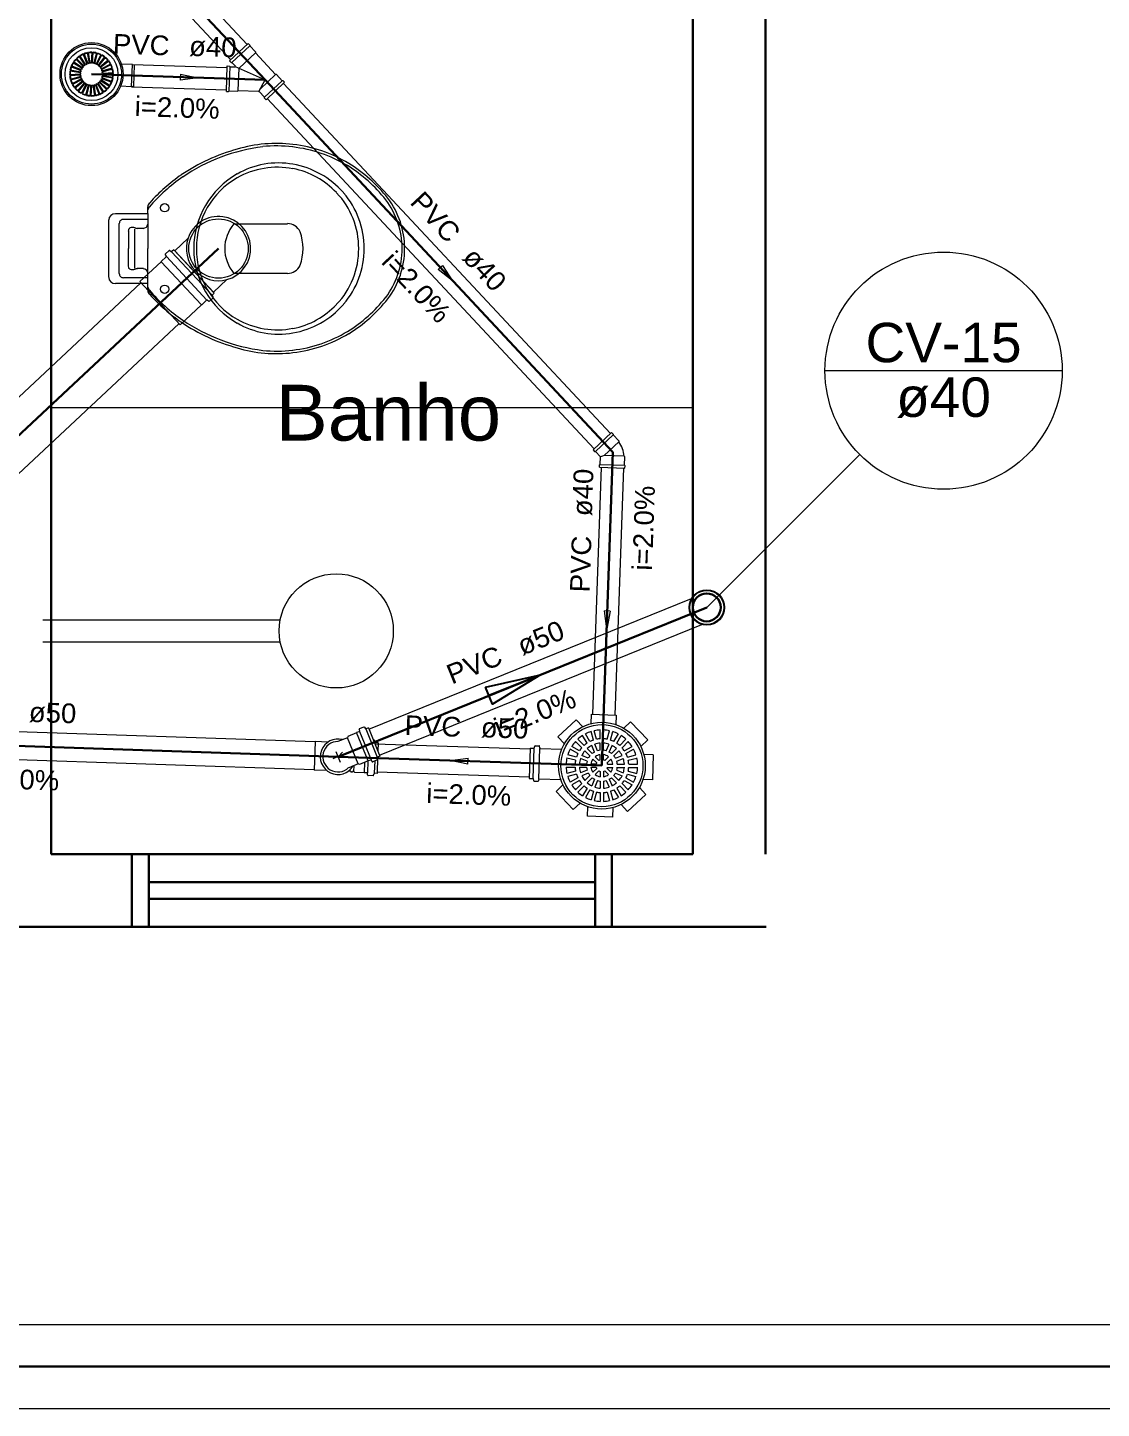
# Model space of a CAD drawing. Header units: inches. Extents: x -27 to 114, y -35 to 60.
# Drawn here: x 81.08 to 83.004, y -31.824 to -29.35 of the extents above; entities that cross this region are included whole.
import ezdxf

# ---------------------------------------------------------------- set-up
doc = ezdxf.new("R2010")
doc.units = ezdxf.units.IN
doc.header["$LTSCALE"] = 10
doc.header["$MEASUREMENT"] = 0
for name, color, linetype, lineweight in [('CV-Colunas', 6, 'Continuous', 30), ('CV-Indicação coluna', 5, 'Continuous', 20), ('CV-Sentido tubo', 8, 'Continuous', 20), ('CV-Seção tubo', 160, 'Continuous', 20), ('CV-Textos coluna', 7, 'Continuous', 20), ('CV-Textos tubo', 7, 'Continuous', 20), ('CV-Tubos detalhe', 6, 'Continuous', 30), ('Simbolos', 160, 'Continuous', 20), ('Simbolos_int', 5, 'Continuous', 5), ('TQ-Sentido tubo', 8, 'Continuous', 20), ('TQ-Seção tubo', 160, 'Continuous', 20), ('TQ-Textos tubo', 7, 'Continuous', 20), ('TQ-Tubos', 6, 'Continuous', 30), ('TQ-Tubos detalhe', 6, 'Continuous', 30), ('xeixo', 3, 'Continuous', 20), ('xjanela-porta', 253, 'Continuous', 30), ('xmoveis', 253, 'Continuous', 20), ('xparede', 7, 'Continuous', 30), ('xtexto', 7, 'Continuous', 20)]:
    doc.layers.add(name, color=color, linetype=linetype, lineweight=lineweight)
doc.styles.add('Arial', font='arial.ttf')
doc.dimstyles.get("Standard").update_dxf_attribs({"dimtxt": 0.18, "dimasz": 0.18, "dimexe": 0.18, "dimexo": 0.0625, "dimgap": 0.09, "dimtad": 0, "dimtih": 1, "dimtoh": 1, "dimdec": 4, "dimzin": 0, "dimdsep": 46, "dimtxsty": 'Standard', "dimcen": 0.09, "dimadec": 0, "dimazin": 0, "dimtfac": 1, "dimtdec": 4, "dimtofl": 0, "dimtmove": 0, "dimatfit": 3, "dimfxl": 0, "dimtolj": 1, "dimtzin": 0, "dimarcsym": 0})

# ---------------------------------------------------------------- blocks, each defined once
blk = doc.blocks.new('_Closed')
at = {"color": 0, "linetype": 'ByBlock', "lineweight": -2}
for p, q in [((-1, 0.166667), (0, 0)), ((-1, 0.166667), (-1, -0.166667)), ((0, 0), (-1, -0.166667)), ((0, 0), (-1, 0))]:
    blk.add_line(p, q, dxfattribs=at)

msp = doc.modelspace()

# ---------------------------------------------------------------- linework, layer by layer
at = {"layer": 'CV-Colunas', "linetype": 'Continuous'}
msp.add_circle((82.297, -30.3893), 0.025, dxfattribs=at)
at = {"layer": 'CV-Indicação coluna'}
for p, q in [((82.5088, -29.9651), (82.9338, -29.9651)), ((82.297, -30.3893), (82.571, -30.1153))]:
    msp.add_line(p, q, dxfattribs=at)
msp.add_circle((82.7213, -29.9651), 0.2125, dxfattribs=at)
at = {"layer": 'CV-Seção tubo'}
for p, q in [((81.6916, -30.6074), (82.2695, -30.3735)), ((81.7103, -30.6538), (82.2882, -30.4199))]:
    msp.add_line(p, q, dxfattribs=at)
at = {"layer": 'CV-Tubos detalhe'}
msp.add_line((81.6362, -30.6568), (82.297, -30.3893), dxfattribs=at)
at = {"layer": 'Simbolos'}
for p, q in [((81.4752, -29.3788), (81.442, -29.4098)), ((81.4752, -29.3788), (81.4779, -29.3817)), ((81.4779, -29.3817), (81.4779, -29.3831)), ((81.4779, -29.3831), (81.4881, -29.3941)), ((81.442, -29.4098), (81.4447, -29.4127)), ((81.4447, -29.4127), (81.4461, -29.4128)), ((81.4461, -29.4128), (81.4519, -29.419)), ((81.4881, -29.3941), (81.4881, -29.3958)), ((81.5244, -29.4347), (81.4881, -29.3958)), ((81.4362, -29.4648), (81.4378, -29.4192)), ((81.4378, -29.4192), (81.4416, -29.4194)), ((81.4416, -29.4194), (81.4427, -29.4205)), ((81.4427, -29.4205), (81.4511, -29.4208)), ((81.452, -29.4203), (81.5054, -29.4443)), ((81.526, -29.4346), (81.5244, -29.4347)), ((81.5363, -29.4456), (81.526, -29.4346)), ((81.4562, -29.4646), (81.4575, -29.4634)), ((81.4575, -29.4634), (81.4935, -29.4646)), ((81.4944, -29.4648), (81.5054, -29.4443)), ((81.5404, -29.4485), (81.5072, -29.4796)), ((81.5377, -29.4456), (81.5363, -29.4456)), ((81.5404, -29.4485), (81.5377, -29.4456)), ((81.4362, -29.4648), (81.4401, -29.4649)), ((81.4401, -29.4649), (81.4412, -29.4639)), ((81.4412, -29.4639), (81.4562, -29.4646)), ((81.5045, -29.4753), (81.4951, -29.4652)), ((81.5044, -29.4767), (81.5045, -29.4753)), ((81.5072, -29.4796), (81.5044, -29.4767)), ((81.3675, -29.7279), (81.3435, -29.7502)), ((81.3335, -29.75), (81.3267, -29.7564)), ((81.3267, -29.7578), (81.3282, -29.7598)), ((81.3347, -29.7499), (81.3373, -29.7516)), ((81.3418, -29.7484), (81.3386, -29.7515)), ((81.3418, -29.7484), (81.4145, -29.8262)), ((81.3192, -29.7699), (81.281, -29.8056)), ((81.3281, -29.7612), (81.3192, -29.7695)), ((81.3192, -29.7695), (81.3192, -29.7699)), ((81.4368, -29.802), (81.4128, -29.8244)), ((81.4123, -29.8344), (81.4056, -29.8408)), ((81.4125, -29.8332), (81.411, -29.8305)), ((81.4145, -29.8262), (81.4113, -29.8293)), ((81.3915, -29.8474), (81.3534, -29.883)), ((81.3919, -29.8474), (81.3915, -29.8474)), ((81.4008, -29.839), (81.3919, -29.8474)), ((81.4041, -29.8407), (81.4023, -29.8391)), ((82.0931, -30.1067), (82.1264, -30.0757)), ((82.1264, -30.0757), (82.1291, -30.0786)), ((82.1291, -30.0786), (82.1291, -30.08)), ((82.1291, -30.08), (82.1393, -30.091)), ((82.0931, -30.1067), (82.0959, -30.1097)), ((82.1393, -30.091), (82.1393, -30.0928)), ((82.0959, -30.1097), (82.0973, -30.1097)), ((82.0973, -30.1097), (82.1065, -30.1196)), ((82.106, -30.133), (82.1065, -30.1196)), ((82.15, -30.1197), (82.1488, -30.1184)), ((82.1495, -30.1345), (82.15, -30.1197)), ((82.1048, -30.1379), (82.1049, -30.134)), ((82.1048, -30.1379), (82.1504, -30.1395)), ((82.1049, -30.134), (82.106, -30.133)), ((82.1505, -30.1356), (82.1495, -30.1345)), ((82.1504, -30.1395), (82.1505, -30.1356)), ((82.0302, -30.6214), (82.063, -30.5907)), ((82.063, -30.5907), (82.0746, -30.6031)), ((82.0897, -30.5806), (82.0891, -30.5979)), ((82.0897, -30.5806), (82.1346, -30.5822)), ((82.1346, -30.5822), (82.134, -30.5994)), ((82.1605, -30.594), (82.1481, -30.6056)), ((82.1605, -30.594), (82.1911, -30.6268)), ((81.653, -30.6227), (81.6361, -30.6293)), ((81.654, -30.6204), (81.653, -30.6227)), ((81.6695, -30.6139), (81.654, -30.6204)), ((81.6696, -30.6136), (81.6695, -30.6139)), ((81.6741, -30.612), (81.6696, -30.6136)), ((81.6738, -30.6081), (81.6746, -30.6109)), ((81.6825, -30.6036), (81.6743, -30.607)), ((81.6837, -30.6041), (81.6856, -30.6066)), ((81.6908, -30.6052), (81.6866, -30.6067)), ((81.6908, -30.6052), (81.7112, -30.6559)), ((82.0302, -30.6214), (82.0418, -30.6338)), ((81.6178, -30.6306), (81.5951, -30.6298)), ((81.7013, -30.6273), (81.6997, -30.6273)), ((81.7022, -30.6281), (81.7029, -30.6309)), ((81.7081, -30.6318), (81.7039, -30.6317)), ((81.7081, -30.6318), (81.7076, -30.6469)), ((81.9805, -30.6412), (81.9787, -30.6957)), ((81.9805, -30.6412), (81.9875, -30.6414)), ((81.9875, -30.6414), (81.9887, -30.6377)), ((81.9897, -30.637), (81.9964, -30.6372)), ((81.9976, -30.6408), (81.9974, -30.638)), ((81.9985, -30.6418), (82.0373, -30.6431)), ((82.1911, -30.6268), (82.1787, -30.6384)), ((81.6721, -30.6695), (81.6553, -30.6765)), ((81.6744, -30.6705), (81.6721, -30.6695)), ((81.69, -30.6643), (81.6744, -30.6705)), ((81.6902, -30.6644), (81.69, -30.6643)), ((81.6945, -30.6627), (81.6902, -30.6644)), ((81.6971, -30.6654), (81.696, -30.663)), ((81.7065, -30.6626), (81.6983, -30.6659)), ((81.7072, -30.6576), (81.7062, -30.6866)), ((81.7072, -30.6615), (81.7068, -30.6586)), ((81.7112, -30.6559), (81.7072, -30.6575)), ((82.2012, -30.6535), (82.184, -30.6529)), ((82.2012, -30.6535), (82.1997, -30.6984)), ((81.616, -30.6817), (81.5933, -30.6809)), ((81.659, -30.6829), (81.6545, -30.6827)), ((81.659, -30.6829), (81.659, -30.6844)), ((81.662, -30.6845), (81.659, -30.6844)), ((81.6623, -30.683), (81.662, -30.6845)), ((81.6648, -30.6831), (81.6623, -30.683)), ((81.6664, -30.6849), (81.6648, -30.6831)), ((81.6832, -30.6855), (81.6664, -30.6849)), ((81.6834, -30.6857), (81.6832, -30.6855)), ((81.6882, -30.6859), (81.6834, -30.6857)), ((81.6893, -30.6895), (81.6891, -30.6869)), ((81.699, -30.6908), (81.6903, -30.6905)), ((81.7, -30.6901), (81.7009, -30.6871)), ((81.7062, -30.6866), (81.7019, -30.6864)), ((81.9787, -30.6957), (81.9857, -30.6959)), ((81.9857, -30.6959), (81.9866, -30.6997)), ((81.9875, -30.7005), (81.9943, -30.7007)), ((81.9956, -30.6973), (81.9953, -30.7)), ((81.9967, -30.6963), (82.0354, -30.6976)), ((82.1997, -30.6984), (82.1825, -30.6978)), ((82.0269, -30.7188), (82.0393, -30.7072)), ((82.0576, -30.7516), (82.0269, -30.7188)), ((82.1878, -30.7243), (82.155, -30.7549)), ((82.1878, -30.7243), (82.1763, -30.7119)), ((82.0576, -30.7516), (82.07, -30.7401)), ((82.0834, -30.7635), (82.084, -30.7463)), ((82.1284, -30.765), (82.129, -30.7478)), ((82.155, -30.7549), (82.1434, -30.7425)), ((82.1284, -30.765), (82.0834, -30.7635))]:
    msp.add_line(p, q, dxfattribs=at)
for centre, radius in [((82.297, -30.3893), 0.0318), ((82.109, -30.6728), 0.0777)]:
    msp.add_circle(centre, radius, dxfattribs=at)
for centre, radius, start, end in [((81.4512, -29.4197), 0.001, 268.056, 43.0556), ((81.4936, -29.4666), 0.002, 43.0556, 88.0556), ((81.422, -29.7463), 0.0576, 284.838, 161.268), ((81.422, -29.7463), 0.0576, 161.268, 284.838), ((81.3274, -29.7571), 0.001, 133.053, 218.053), ((81.3275, -29.7605), 0.001, 313.053, 38.0527), ((81.3342, -29.7508), 0.001, 58.0527, 133.053), ((81.3379, -29.7507), 0.001, 238.053, 313.053), ((81.4119, -29.83), 0.001, 133.053, 208.053), ((81.4116, -29.8337), 0.001, 313.053, 28.0527), ((81.4015, -29.8397), 0.001, 48.0527, 133.053), ((81.4049, -29.84), 0.001, 228.053, 313.053), ((82.0911, -30.1254), 0.0584, 6.9438, 34.0783), ((81.6747, -30.6079), 0.001, 112.1047, 197.1047), ((81.6737, -30.611), 0.001, 292.1047, 17.1047), ((81.6829, -30.6046), 0.001, 37.1047, 112.1047), ((81.6865, -30.6058), 0.001, 217.1047, 292.1047), ((81.6362, -30.6568), 0.0273, 90.0577, 314.1517), ((81.7012, -30.6283), 0.001, 12.954, 87.954), ((81.7039, -30.6307), 0.001, 192.954, 267.954), ((81.9868, -30.6404), 0.001, 268.056, 343.056), ((81.9896, -30.638), 0.001, 88.0555, 163.056), ((81.9964, -30.6382), 0.001, 3.0555, 88.0555), ((81.9986, -30.6408), 0.001, 183.056, 268.056), ((81.695, -30.6634), 0.001, 27.1047, 112.1047), ((81.6979, -30.6649), 0.001, 207.1047, 292.1047), ((81.7061, -30.6616), 0.001, 292.1047, 7.1047), ((81.7076, -30.6585), 0.001, 112.1047, 187.1047), ((81.6881, -30.6869), 0.001, 2.954, 87.954), ((81.6903, -30.6895), 0.001, 182.954, 267.954), ((81.699, -30.6898), 0.001, 267.954, 342.954), ((81.7019, -30.6874), 0.001, 87.954, 162.954), ((81.9849, -30.6969), 0.001, 13.0555, 88.0555), ((81.9876, -30.6995), 0.001, 193.056, 268.056), ((81.9943, -30.6997), 0.001, 268.056, 353.056), ((81.9966, -30.6973), 0.001, 88.0555, 173.056)]:
    msp.add_arc(centre, radius, start, end, dxfattribs=at)
at = {"layer": 'Simbolos_int'}
for p, q in [((81.4779, -29.3831), (81.4461, -29.4128)), ((81.4881, -29.3958), (81.4588, -29.4231)), ((81.4412, -29.4639), (81.4427, -29.4205)), ((81.4575, -29.4634), (81.4588, -29.4231)), ((81.5244, -29.4347), (81.4968, -29.4605)), ((81.5363, -29.4456), (81.5045, -29.4753)), ((81.338, -29.752), (81.4107, -29.8298)), ((81.3435, -29.7502), (81.4128, -29.8244)), ((81.3192, -29.7699), (81.3915, -29.8474)), ((81.3287, -29.7607), (81.4014, -29.8385)), ((81.281, -29.8056), (81.3534, -29.883)), ((82.1291, -30.08), (82.0973, -30.1097)), ((82.1131, -30.1172), (82.1393, -30.0928)), ((82.1103, -30.1181), (82.1065, -30.1196)), ((82.1131, -30.1172), (82.1103, -30.1181)), ((82.1488, -30.1184), (82.1131, -30.1172)), ((82.106, -30.133), (82.1495, -30.1345)), ((81.6721, -30.6695), (81.653, -30.6227)), ((81.6902, -30.6644), (81.6696, -30.6136)), ((81.6748, -30.6115), (81.6955, -30.6623)), ((81.686, -30.607), (81.7066, -30.6578)), ((81.5951, -30.6298), (81.5933, -30.6809)), ((81.6323, -30.6473), (81.64, -30.6663)), ((81.6362, -30.6568), (81.6442, -30.6488)), ((81.9857, -30.6959), (81.9875, -30.6414)), ((81.9959, -30.6963), (81.9978, -30.6418)), ((81.6467, -30.6525), (81.6267, -30.6606)), ((81.6648, -30.6831), (81.6651, -30.6724)), ((81.6838, -30.6667), (81.6832, -30.6855)), ((81.6899, -30.6643), (81.6892, -30.6859)), ((81.7019, -30.6644), (81.7012, -30.6864))]:
    msp.add_line(p, q, dxfattribs=at)
for centre, radius in [((81.422, -29.7463), 0.0532), ((82.297, -30.3893), 0.0255), ((82.109, -30.6728), 0.0735)]:
    msp.add_circle(centre, radius, dxfattribs=at)
msp.add_arc((81.6362, -30.6568), 0.0318, 74.9657, 329.2437, dxfattribs=at)
at = {"layer": 'TQ-Sentido tubo'}
for points in [[(81.3535, -29.4392), (81.3147, -29.4379)], [(81.8194, -29.7805), (81.7928, -29.752)], [(82.1187, -30.3957), (82.12, -30.3568)], [(81.0591, -30.6372), (81.098, -30.6385)], [(81.869, -30.6647), (81.9079, -30.666)]]:
    msp.add_lwpolyline(points, dxfattribs=at)
at = {"layer": 'TQ-Seção tubo'}
for p, q in [((81.1435, -29.0277), (81.4732, -29.3806)), ((81.109, -29.0494), (81.444, -29.4079)), ((81.1776, -29.4239), (81.1612, -29.4133)), ((81.1785, -29.4225), (81.1621, -29.4119)), ((81.1801, -29.4206), (81.1662, -29.4068)), ((81.1812, -29.4195), (81.1673, -29.4057)), ((81.1831, -29.4179), (81.1724, -29.4015)), ((81.1845, -29.417), (81.1738, -29.4006)), ((81.1867, -29.4159), (81.1796, -29.3976)), ((81.1882, -29.4153), (81.1811, -29.397)), ((81.1906, -29.4147), (81.1874, -29.3953)), ((81.1922, -29.4144), (81.1891, -29.395)), ((81.1947, -29.4143), (81.1956, -29.3947)), ((81.1963, -29.4143), (81.1973, -29.3948)), ((81.1987, -29.4147), (81.2037, -29.3957)), ((81.2003, -29.4151), (81.2053, -29.3962)), ((81.2026, -29.416), (81.2115, -29.3985)), ((81.2041, -29.4167), (81.2129, -29.3992)), ((81.2062, -29.4181), (81.2184, -29.4028)), ((81.2075, -29.4191), (81.2197, -29.4038)), ((81.2092, -29.4208), (81.2244, -29.4084)), ((81.2102, -29.4221), (81.2254, -29.4097)), ((81.175, -29.4341), (81.1554, -29.4352)), ((81.1751, -29.4358), (81.1555, -29.4369)), ((81.1751, -29.4317), (81.1557, -29.4287)), ((81.1753, -29.43), (81.156, -29.427)), ((81.1754, -29.4382), (81.1565, -29.4433)), ((81.176, -29.4277), (81.1576, -29.4207)), ((81.1765, -29.4261), (81.1582, -29.4192)), ((81.2116, -29.4241), (81.229, -29.4152)), ((81.2123, -29.4256), (81.2298, -29.4167)), ((81.2132, -29.4279), (81.2321, -29.4228)), ((81.2136, -29.4295), (81.2326, -29.4244)), ((81.2138, -29.4376), (81.2331, -29.4406)), ((81.214, -29.4319), (81.2336, -29.4308)), ((81.214, -29.436), (81.2334, -29.439)), ((81.2141, -29.4336), (81.2337, -29.4325)), ((81.2677, -29.4163), (81.2481, -29.4157)), ((81.2663, -29.4563), (81.2677, -29.4163)), ((81.2677, -29.4163), (81.4377, -29.422)), ((81.2677, -29.4163), (81.2714, -29.4174)), ((81.2701, -29.4554), (81.2714, -29.4174)), ((81.1759, -29.4398), (81.157, -29.4449)), ((81.1768, -29.442), (81.1593, -29.451)), ((81.1775, -29.4435), (81.1601, -29.4525)), ((81.1789, -29.4456), (81.1637, -29.458)), ((81.1799, -29.4469), (81.1647, -29.4593)), ((81.1816, -29.4486), (81.1694, -29.4639)), ((81.1829, -29.4496), (81.1707, -29.4649)), ((81.185, -29.4509), (81.1762, -29.4684)), ((81.1865, -29.4517), (81.1776, -29.4692)), ((81.1888, -29.4525), (81.1837, -29.4715)), ((81.1904, -29.453), (81.1854, -29.4719)), ((81.1928, -29.4533), (81.1918, -29.4729)), ((81.1944, -29.4534), (81.1935, -29.473)), ((81.1969, -29.4533), (81.2, -29.4726)), ((81.1985, -29.453), (81.2016, -29.4724)), ((81.2009, -29.4524), (81.208, -29.4707)), ((81.2024, -29.4518), (81.2095, -29.4701)), ((81.2046, -29.4507), (81.2153, -29.4671)), ((81.206, -29.4498), (81.2167, -29.4662)), ((81.2079, -29.4482), (81.2218, -29.462)), ((81.209, -29.447), (81.2229, -29.4608)), ((81.2105, -29.4451), (81.227, -29.4557)), ((81.2115, -29.4437), (81.2279, -29.4543)), ((81.2125, -29.4416), (81.2309, -29.4485)), ((81.2131, -29.44), (81.2315, -29.447)), ((81.2663, -29.4563), (81.2467, -29.4556)), ((81.2701, -29.4554), (81.2663, -29.4563)), ((81.2663, -29.4563), (81.4363, -29.462)), ((81.5384, -29.4504), (82.1244, -30.0776)), ((81.5092, -29.4777), (82.0951, -30.1049)), ((81.283, -29.8078), (80.5579, -30.4852)), ((81.3513, -29.8808), (80.6262, -30.5583)), ((82.1076, -30.138), (82.0922, -30.5807)), ((82.1476, -30.1394), (82.1322, -30.5821)), ((81.5951, -30.6304), (80.627, -30.5975)), ((82.0771, -30.6368), (82.0659, -30.6255)), ((82.0825, -30.6326), (82.0745, -30.6189)), ((82.0875, -30.6297), (82.0796, -30.616)), ((82.0938, -30.6271), (82.0897, -30.6118)), ((82.0994, -30.6256), (82.0953, -30.6103)), ((82.1061, -30.6247), (82.1061, -30.6088)), ((82.112, -30.6247), (82.112, -30.6088)), ((82.1187, -30.6256), (82.1228, -30.6103)), ((82.1243, -30.6271), (82.1284, -30.6118)), ((82.1306, -30.6297), (82.1385, -30.616)), ((82.1356, -30.6326), (82.1436, -30.6189)), ((82.141, -30.6368), (82.1522, -30.6255)), ((81.5933, -30.6803), (80.6253, -30.6475)), ((81.9805, -30.6435), (81.7024, -30.634)), ((82.0659, -30.6513), (82.0522, -30.6434)), ((82.0689, -30.6463), (82.0551, -30.6383)), ((82.073, -30.6409), (82.0617, -30.6297)), ((82.0875, -30.6554), (82.0785, -30.6464)), ((82.0916, -30.6513), (82.0826, -30.6423)), ((82.0958, -30.6485), (82.0909, -30.6367)), ((82.1012, -30.6462), (82.0963, -30.6345)), ((82.1061, -30.6452), (82.1061, -30.6325)), ((82.112, -30.6452), (82.112, -30.6325)), ((82.1169, -30.6462), (82.1218, -30.6345)), ((82.1223, -30.6485), (82.1272, -30.6367)), ((82.1265, -30.6513), (82.1355, -30.6423)), ((82.1306, -30.6554), (82.1396, -30.6464)), ((82.1451, -30.6409), (82.1564, -30.6297)), ((82.1492, -30.6463), (82.163, -30.6383)), ((82.1522, -30.6513), (82.1659, -30.6434)), ((82.0609, -30.6699), (82.0451, -30.6699)), ((82.0609, -30.6758), (82.0451, -30.6758)), ((82.0618, -30.6632), (82.0465, -30.6591)), ((82.0633, -30.6576), (82.048, -30.6535)), ((82.0815, -30.6699), (82.0688, -30.6699)), ((82.0815, -30.6758), (82.0688, -30.6758)), ((82.0824, -30.665), (82.0707, -30.6601)), ((82.0847, -30.6596), (82.0729, -30.6547)), ((82.0987, -30.6699), (82.0893, -30.6699)), ((82.0987, -30.6758), (82.0893, -30.6758)), ((82.0997, -30.6676), (82.093, -30.6609)), ((82.1038, -30.6635), (82.0972, -30.6568)), ((82.1061, -30.6625), (82.1061, -30.6531)), ((82.112, -30.6625), (82.112, -30.6531)), ((82.1143, -30.6635), (82.1209, -30.6568)), ((82.1184, -30.6676), (82.1251, -30.6609)), ((82.1193, -30.6699), (82.1288, -30.6699)), ((82.1193, -30.6758), (82.1288, -30.6758)), ((82.1334, -30.6596), (82.1452, -30.6547)), ((82.1357, -30.665), (82.1474, -30.6601)), ((82.1366, -30.6699), (82.1493, -30.6699)), ((82.1366, -30.6758), (82.1493, -30.6758)), ((82.1548, -30.6576), (82.1701, -30.6535)), ((82.1563, -30.6632), (82.1716, -30.6591)), ((82.1571, -30.6699), (82.173, -30.6699)), ((82.1571, -30.6758), (82.173, -30.6758)), ((81.9788, -30.6934), (81.7062, -30.6842)), ((82.0618, -30.6825), (82.0465, -30.6866)), ((82.0633, -30.6881), (82.048, -30.6922)), ((82.0659, -30.6944), (82.0522, -30.7023)), ((82.0689, -30.6994), (82.0551, -30.7074)), ((82.0824, -30.6807), (82.0707, -30.6856)), ((82.0847, -30.6861), (82.0729, -30.691)), ((82.0875, -30.6903), (82.0785, -30.6993)), ((82.0916, -30.6944), (82.0826, -30.7034)), ((82.0958, -30.6972), (82.0909, -30.7089)), ((82.0997, -30.6781), (82.093, -30.6847)), ((82.1012, -30.6994), (82.0963, -30.7112)), ((82.1038, -30.6822), (82.0972, -30.6889)), ((82.1061, -30.6831), (82.1061, -30.6926)), ((82.1061, -30.7004), (82.1061, -30.7131)), ((82.112, -30.6831), (82.112, -30.6926)), ((82.112, -30.7004), (82.112, -30.7131)), ((82.1143, -30.6822), (82.1209, -30.6889)), ((82.1169, -30.6994), (82.1218, -30.7112)), ((82.1184, -30.6781), (82.1251, -30.6847)), ((82.1223, -30.6972), (82.1272, -30.7089)), ((82.1265, -30.6944), (82.1355, -30.7034)), ((82.1306, -30.6903), (82.1396, -30.6993)), ((82.1334, -30.6861), (82.1452, -30.691)), ((82.1357, -30.6807), (82.1474, -30.6856)), ((82.1492, -30.6994), (82.163, -30.7074)), ((82.1522, -30.6944), (82.1659, -30.7023)), ((82.1548, -30.6881), (82.1701, -30.6922)), ((82.1563, -30.6825), (82.1716, -30.6866)), ((82.073, -30.7048), (82.0617, -30.716)), ((82.0771, -30.7089), (82.0659, -30.7202)), ((82.0825, -30.713), (82.0745, -30.7268)), ((82.0875, -30.716), (82.0796, -30.7297)), ((82.0938, -30.7185), (82.0897, -30.7339)), ((82.0994, -30.7201), (82.0953, -30.7354)), ((82.1061, -30.7209), (82.1061, -30.7368)), ((82.112, -30.7209), (82.112, -30.7368)), ((82.1187, -30.7201), (82.1228, -30.7354)), ((82.1243, -30.7185), (82.1284, -30.7339)), ((82.1306, -30.716), (82.1385, -30.7297)), ((82.1356, -30.713), (82.1436, -30.7268)), ((82.141, -30.7089), (82.1522, -30.7202)), ((82.1451, -30.7048), (82.1564, -30.716)), ((79.685, -31.6743), (86.0527, -31.6743)), ((79.685, -31.8243), (86.0527, -31.8243))]:
    msp.add_line(p, q, dxfattribs=at)
for centre, radius in [((81.1945, -29.4338), 0.0565), ((81.1945, -29.4338), 0.0538), ((81.1945, -29.4338), 0.0474), ((81.1945, -29.4338), 0.0474), ((82.109, -30.6728), 0.0735)]:
    msp.add_circle(centre, radius, dxfattribs=at)
for centre, radius, start, end in [((81.1945, -29.4338), 0.0392, 148.4385, 158.0032), ((81.1945, -29.4338), 0.0382, 148.4697, 157.972), ((81.1945, -29.4338), 0.0392, 136.4385, 146.0032), ((81.1945, -29.4338), 0.0382, 136.4697, 145.972), ((81.1945, -29.4338), 0.0392, 124.4385, 134.0032), ((81.1945, -29.4338), 0.0382, 124.4697, 133.972), ((81.1945, -29.4338), 0.0392, 112.4385, 122.0032), ((81.1945, -29.4338), 0.0382, 112.4697, 121.972), ((81.1945, -29.4338), 0.0392, 100.4385, 110.0032), ((81.1945, -29.4338), 0.0382, 100.4697, 109.972), ((81.1945, -29.4338), 0.0206, 101.5406, 108.9011), ((81.1945, -29.4338), 0.0392, 88.4385, 98.0032), ((81.1945, -29.4338), 0.0382, 88.4697, 97.972), ((81.1945, -29.4338), 0.0206, 89.5406, 96.9011), ((81.1945, -29.4338), 0.0196, 89.6567, 96.7851), ((81.1945, -29.4338), 0.0206, 77.5406, 84.9011), ((81.1945, -29.4338), 0.0382, 76.4697, 85.972), ((81.1945, -29.4338), 0.0392, 76.4385, 86.0032), ((81.1945, -29.4338), 0.0206, 65.5406, 72.9011), ((81.1945, -29.4338), 0.0382, 64.4697, 73.972), ((81.1945, -29.4338), 0.0392, 64.4385, 74.0032), ((81.1945, -29.4338), 0.0382, 52.4697, 61.972), ((81.1945, -29.4338), 0.0392, 52.4385, 62.0032), ((81.1945, -29.4338), 0.0382, 40.4697, 49.972), ((81.1945, -29.4338), 0.0392, 40.4385, 50.0032), ((81.1945, -29.4338), 0.0382, 28.4697, 37.972), ((81.1945, -29.4338), 0.0392, 28.4385, 38.0032), ((81.1945, -29.4338), 0.0392, 172.4385, 182.0032), ((81.1945, -29.4338), 0.0392, 184.4385, 194.0032), ((81.1945, -29.4338), 0.0392, 160.4385, 170.0032), ((81.1945, -29.4338), 0.0382, 172.4697, 181.972), ((81.1945, -29.4338), 0.0382, 184.4697, 193.972), ((81.1945, -29.4338), 0.0382, 160.4697, 169.972), ((81.1945, -29.4338), 0.0206, 173.5406, 180.9011), ((81.1945, -29.4338), 0.0206, 185.5406, 192.9011), ((81.1945, -29.4338), 0.0206, 161.5406, 168.9011), ((81.1945, -29.4338), 0.0196, 173.6567, 180.7851), ((81.1945, -29.4338), 0.0196, 185.6567, 192.7851), ((81.1945, -29.4338), 0.0196, 161.6567, 168.7851), ((81.1945, -29.4338), 0.0206, 149.5406, 156.9011), ((81.1945, -29.4338), 0.0196, 149.6567, 156.7851), ((81.1945, -29.4338), 0.0206, 137.5406, 144.9011), ((81.1945, -29.4338), 0.0196, 137.6567, 144.7851), ((81.1945, -29.4338), 0.0206, 125.5406, 132.9011), ((81.1945, -29.4338), 0.0196, 125.6567, 132.7851), ((81.1945, -29.4338), 0.0206, 113.5406, 120.9011), ((81.1945, -29.4338), 0.0196, 113.6567, 120.7851), ((81.1945, -29.4338), 0.0196, 101.6567, 108.7851), ((81.1945, -29.4338), 0.0196, 77.6567, 84.7851), ((81.1945, -29.4338), 0.0196, 65.6567, 72.7851), ((81.1945, -29.4338), 0.0196, 53.6567, 60.7851), ((81.1945, -29.4338), 0.0206, 53.5406, 60.9011), ((81.1945, -29.4338), 0.0196, 41.6567, 48.7851), ((81.1945, -29.4338), 0.0206, 41.5406, 48.9011), ((81.1945, -29.4338), 0.0196, 29.6567, 36.7851), ((81.1945, -29.4338), 0.0206, 29.5406, 36.9011), ((81.1945, -29.4338), 0.0196, 17.6567, 24.7851), ((81.1945, -29.4338), 0.0196, 341.6567, 348.7851), ((81.1945, -29.4338), 0.0206, 17.5406, 24.9011), ((81.1945, -29.4338), 0.0196, 5.6567, 12.7851), ((81.1945, -29.4338), 0.0196, 353.6567, 0.7851), ((81.1945, -29.4338), 0.0206, 341.5406, 348.9011), ((81.1945, -29.4338), 0.0206, 5.5406, 12.9011), ((81.1945, -29.4338), 0.0206, 353.5406, 0.9011), ((81.1945, -29.4338), 0.0382, 16.4697, 25.972), ((81.1945, -29.4338), 0.0392, 16.4385, 26.0032), ((81.1945, -29.4338), 0.0382, 4.4697, 13.972), ((81.1945, -29.4338), 0.0382, 352.4697, 1.972), ((81.1945, -29.4338), 0.0392, 4.4385, 14.0032), ((81.1945, -29.4338), 0.0392, 352.4385, 2.0032), ((81.1945, -29.4338), 0.0392, 196.4385, 206.0032), ((81.1945, -29.4338), 0.0382, 196.4697, 205.972), ((81.1945, -29.4338), 0.0392, 208.4385, 218.0032), ((81.1945, -29.4338), 0.0382, 208.4697, 217.972), ((81.1945, -29.4338), 0.0392, 220.4385, 230.0032), ((81.1945, -29.4338), 0.0382, 220.4697, 229.972), ((81.1945, -29.4338), 0.0206, 197.5406, 204.9011), ((81.1945, -29.4338), 0.0196, 197.6567, 204.7851), ((81.1945, -29.4338), 0.0206, 209.5406, 216.9011), ((81.1945, -29.4338), 0.0196, 209.6567, 216.7851), ((81.1945, -29.4338), 0.0206, 221.5406, 228.9011), ((81.1945, -29.4338), 0.0196, 221.6567, 228.7851), ((81.1945, -29.4338), 0.0206, 233.5406, 240.9011), ((81.1945, -29.4338), 0.0196, 233.6567, 240.7851), ((81.1945, -29.4338), 0.0206, 245.5406, 252.9011), ((81.1945, -29.4338), 0.0196, 245.6567, 252.7851), ((81.1945, -29.4338), 0.0206, 257.5406, 264.9011), ((81.1945, -29.4338), 0.0196, 257.6567, 264.7851), ((81.1945, -29.4338), 0.0196, 269.6567, 276.7851), ((81.1945, -29.4338), 0.0206, 269.5406, 276.9011), ((81.1945, -29.4338), 0.0196, 281.6567, 288.7851), ((81.1945, -29.4338), 0.0206, 281.5406, 288.9011), ((81.1945, -29.4338), 0.0196, 293.6567, 300.7851), ((81.1945, -29.4338), 0.0206, 293.5406, 300.9011), ((81.1945, -29.4338), 0.0196, 305.6567, 312.7851), ((81.1945, -29.4338), 0.0206, 305.5406, 312.9011), ((81.1945, -29.4338), 0.0196, 317.6567, 324.7851), ((81.1945, -29.4338), 0.0206, 317.5406, 324.9011), ((81.1945, -29.4338), 0.0196, 329.6567, 336.7851), ((81.1945, -29.4338), 0.0206, 329.5406, 336.9011), ((81.1945, -29.4338), 0.0382, 304.4697, 313.972), ((81.1945, -29.4338), 0.0392, 304.4385, 314.0032), ((81.1945, -29.4338), 0.0382, 316.4697, 325.972), ((81.1945, -29.4338), 0.0392, 316.4385, 326.0032), ((81.1945, -29.4338), 0.0382, 328.4697, 337.972), ((81.1945, -29.4338), 0.0392, 328.4385, 338.0032), ((81.1945, -29.4338), 0.0382, 340.4697, 349.972), ((81.1945, -29.4338), 0.0392, 340.4385, 350.0032), ((81.1945, -29.4338), 0.0392, 232.4385, 242.0032), ((81.1945, -29.4338), 0.0382, 232.4697, 241.972), ((81.1945, -29.4338), 0.0392, 244.4385, 254.0032), ((81.1945, -29.4338), 0.0382, 244.4697, 253.972), ((81.1945, -29.4338), 0.0392, 256.4385, 266.0032), ((81.1945, -29.4338), 0.0382, 256.4697, 265.972), ((81.1945, -29.4338), 0.0382, 268.4697, 277.972), ((81.1945, -29.4338), 0.0392, 268.4385, 278.0032), ((81.1945, -29.4338), 0.0382, 280.4697, 289.972), ((81.1945, -29.4338), 0.0392, 280.4385, 290.0032), ((81.1945, -29.4338), 0.0382, 292.4697, 301.972), ((81.1945, -29.4338), 0.0392, 292.4385, 302.0032), ((82.109, -30.6728), 0.0641, 122.6132, 132.3868), ((82.109, -30.6728), 0.0641, 107.6132, 117.3868), ((82.109, -30.6728), 0.0641, 92.6132, 102.3868), ((82.109, -30.6728), 0.0482, 93.4746, 101.5254), ((82.109, -30.6728), 0.0641, 77.6132, 87.3868), ((82.109, -30.6728), 0.0482, 78.4746, 86.5254), ((82.109, -30.6728), 0.0641, 62.6132, 72.3868), ((82.109, -30.6728), 0.0641, 47.6132, 57.3868), ((82.109, -30.6728), 0.0641, 152.6132, 162.3868), ((82.109, -30.6728), 0.0641, 137.6132, 147.3868), ((82.109, -30.6728), 0.0482, 138.4746, 146.5254), ((82.109, -30.6728), 0.0404, 139.1455, 153.3545), ((82.109, -30.6728), 0.0482, 123.4746, 131.5254), ((82.109, -30.6728), 0.0404, 116.6455, 130.8545), ((82.109, -30.6728), 0.0482, 108.4746, 116.5254), ((82.109, -30.6728), 0.0277, 118.5423, 128.9577), ((82.109, -30.6728), 0.0404, 94.1455, 108.3545), ((82.109, -30.6728), 0.0277, 96.0423, 106.4577), ((82.109, -30.6728), 0.0404, 71.6455, 85.8545), ((82.109, -30.6728), 0.0277, 73.5423, 83.9577), ((82.109, -30.6728), 0.0277, 51.0423, 61.4577), ((82.109, -30.6728), 0.0482, 63.4746, 71.5254), ((82.109, -30.6728), 0.0404, 49.1455, 63.3545), ((82.109, -30.6728), 0.0482, 48.4746, 56.5254), ((82.109, -30.6728), 0.0404, 26.6455, 40.8545), ((82.109, -30.6728), 0.0482, 33.4746, 41.5254), ((82.109, -30.6728), 0.0641, 32.6132, 42.3868), ((82.109, -30.6728), 0.0641, 17.6132, 27.3868), ((82.109, -30.6728), 0.0641, 167.6132, 177.3868), ((82.109, -30.6728), 0.0641, 182.6132, 192.3868), ((82.109, -30.6728), 0.0482, 168.4746, 176.5254), ((82.109, -30.6728), 0.0482, 183.4746, 191.5254), ((82.109, -30.6728), 0.0482, 153.4746, 161.5254), ((82.109, -30.6728), 0.0404, 161.6455, 175.8545), ((82.109, -30.6728), 0.0404, 184.1455, 198.3545), ((82.109, -30.6728), 0.0277, 163.5423, 173.9577), ((82.109, -30.6728), 0.0277, 186.0423, 196.4577), ((82.109, -30.6728), 0.0277, 141.0423, 151.4577), ((82.109, -30.6728), 0.02, 143.415, 171.585), ((82.109, -30.6728), 0.02, 188.415, 216.585), ((82.109, -30.6728), 0.02, 98.415, 126.585), ((82.109, -30.6728), 0.0107, 150.8266, 164.1734), ((82.109, -30.6728), 0.0107, 195.8266, 209.1734), ((82.109, -30.6728), 0.0107, 105.8266, 119.1734), ((82.109, -30.6728), 0.02, 53.415, 81.585), ((82.109, -30.6728), 0.0107, 60.8266, 74.1734), ((82.109, -30.6728), 0.0107, 15.8266, 29.1734), ((82.109, -30.6728), 0.0107, 330.8266, 344.1734), ((82.109, -30.6728), 0.02, 8.415, 36.585), ((82.109, -30.6728), 0.02, 323.415, 351.585), ((82.109, -30.6728), 0.0277, 28.5423, 38.9577), ((82.109, -30.6728), 0.0277, 6.0423, 16.4577), ((82.109, -30.6728), 0.0277, 343.5423, 353.9577), ((82.109, -30.6728), 0.0404, 4.1455, 18.3545), ((82.109, -30.6728), 0.0404, 341.6455, 355.8545), ((82.109, -30.6728), 0.0482, 18.4746, 26.5254), ((82.109, -30.6728), 0.0482, 3.4746, 11.5254), ((82.109, -30.6728), 0.0482, 348.4746, 356.5254), ((82.109, -30.6728), 0.0641, 2.6132, 12.3868), ((82.109, -30.6728), 0.0641, 347.6132, 357.3868), ((82.109, -30.6728), 0.0641, 197.6132, 207.3868), ((82.109, -30.6728), 0.0482, 198.4746, 206.5254), ((82.109, -30.6728), 0.0482, 213.4746, 221.5254), ((82.109, -30.6728), 0.0404, 206.6455, 220.8545), ((82.109, -30.6728), 0.0277, 208.5423, 218.9577), ((82.109, -30.6728), 0.0277, 231.0423, 241.4577), ((82.109, -30.6728), 0.02, 233.415, 261.585), ((82.109, -30.6728), 0.0277, 253.5423, 263.9577), ((82.109, -30.6728), 0.0107, 240.8266, 254.1734), ((82.109, -30.6728), 0.0107, 285.8266, 299.1734), ((82.109, -30.6728), 0.02, 278.415, 306.585), ((82.109, -30.6728), 0.0277, 276.0423, 286.4577), ((82.109, -30.6728), 0.0277, 298.5423, 308.9577), ((82.109, -30.6728), 0.0277, 321.0423, 331.4577), ((82.109, -30.6728), 0.0404, 319.1455, 333.3545), ((82.109, -30.6728), 0.0482, 318.4746, 326.5254), ((82.109, -30.6728), 0.0482, 333.4746, 341.5254), ((82.109, -30.6728), 0.0641, 332.6132, 342.3868), ((82.109, -30.6728), 0.0641, 212.6132, 222.3868), ((82.109, -30.6728), 0.0641, 227.6132, 237.3868), ((82.109, -30.6728), 0.0482, 228.4746, 236.5254), ((82.109, -30.6728), 0.0404, 229.1455, 243.3545), ((82.109, -30.6728), 0.0482, 243.4746, 251.5254), ((82.109, -30.6728), 0.0404, 251.6455, 265.8545), ((82.109, -30.6728), 0.0482, 258.4746, 266.5254), ((82.109, -30.6728), 0.0404, 274.1455, 288.3545), ((82.109, -30.6728), 0.0482, 273.4746, 281.5254), ((82.109, -30.6728), 0.0482, 288.4746, 296.5254), ((82.109, -30.6728), 0.0404, 296.6455, 310.8545), ((82.109, -30.6728), 0.0482, 303.4746, 311.5254), ((82.109, -30.6728), 0.0641, 302.6132, 312.3868), ((82.109, -30.6728), 0.0641, 317.6132, 327.3868), ((82.109, -30.6728), 0.0641, 242.6132, 252.3868), ((82.109, -30.6728), 0.0641, 257.6132, 267.3868), ((82.109, -30.6728), 0.0641, 272.6132, 282.3868), ((82.109, -30.6728), 0.0641, 287.6132, 297.3868)]:
    msp.add_arc(centre, radius, start, end, dxfattribs=at)
at = {"layer": 'TQ-Tubos'}
msp.add_line((79.278, -31.7493), (86.1027, -31.7493), dxfattribs=at)
at = {"layer": 'TQ-Tubos detalhe'}
for p, q in [((81.097, -29.0073), (81.5054, -29.4443)), ((81.1945, -29.4338), (81.5054, -29.4443)), ((81.5054, -29.4443), (82.1285, -30.1113)), ((81.422, -29.7463), (80.4892, -30.6178)), ((82.1285, -30.1113), (82.109, -30.6728)), ((81.6362, -30.6568), (80.4892, -30.6178)), ((82.109, -30.6728), (81.6362, -30.6568))]:
    msp.add_line(p, q, dxfattribs=at)
at = {"layer": 'xeixo'}
for p, q in [((81.097, -29.0073), (82.1285, -30.1113)), ((81.1945, -29.4338), (81.505, -29.4443)), ((81.422, -29.7463), (79.278, -31.7493)), ((82.1285, -30.1113), (82.109, -30.6728)), ((82.297, -30.3893), (81.636, -30.6568)), ((80.489, -30.6178), (82.109, -30.6728)), ((79.278, -31.7493), (82.4035, -31.7493))]:
    msp.add_line(p, q, dxfattribs=at)
at = {"layer": 'xeixo', "color": 6}
msp.add_circle((82.297, -30.3893), 0.0305, dxfattribs=at)
at = {"layer": 'xjanela-porta'}
for p, q in [((81.297, -30.8313), (82.097, -30.8313)), ((81.297, -30.9613), (82.097, -30.9613))]:
    msp.add_line(p, q, dxfattribs=at)
for points in [[(81.267, -30.9613), (81.297, -30.9613), (81.297, -30.8313), (81.267, -30.8313)], [(82.127, -30.8313), (82.097, -30.8313), (82.097, -30.9613), (82.127, -30.9613)]]:
    msp.add_lwpolyline(points, dxfattribs=at)
msp.add_lwpolyline([(81.297, -30.8813), (82.097, -30.8813), (82.097, -30.9113), (81.297, -30.9113), (81.297, -30.8813), (81.297, -30.8813)], close=True, dxfattribs=at)
at = {"layer": 'xmoveis'}
for p, q in [((81.2375, -29.6838), (81.2955, -29.6838)), ((81.2955, -29.6768), (81.2955, -29.6718)), ((81.2955, -29.6838), (81.2955, -29.6768)), ((81.2955, -29.6838), (81.2955, -29.7463)), ((81.2255, -29.7463), (81.2255, -29.6948)), ((81.244, -29.7463), (81.244, -29.7013)), ((81.2515, -29.6938), (81.2955, -29.6938)), ((81.272, -29.7463), (81.272, -29.7108)), ((81.2875, -29.7103), (81.2765, -29.7103)), ((81.4495, -29.7018), (81.5455, -29.7018)), ((81.2605, -29.7148), (81.2605, -29.7463)), ((81.2255, -29.7978), (81.2255, -29.7463)), ((81.244, -29.7913), (81.244, -29.7463)), ((81.2605, -29.7778), (81.2605, -29.7463)), ((81.272, -29.7818), (81.272, -29.7463)), ((81.2955, -29.8088), (81.2955, -29.7463)), ((81.2875, -29.7823), (81.2765, -29.7823)), ((81.2955, -29.8088), (81.2375, -29.8088)), ((81.2955, -29.7988), (81.2515, -29.7988)), ((81.2955, -29.8158), (81.2955, -29.8088)), ((81.5455, -29.7908), (81.4495, -29.7908)), ((81.2955, -29.8208), (81.2955, -29.8158)), ((81.122, -30.0313), (82.272, -30.0313)), ((81.1075, -30.4113), (81.533, -30.4113)), ((81.533, -30.4513), (81.1075, -30.4513))]:
    msp.add_line(p, q, dxfattribs=at)
for centre, radius in [((81.3255, -29.6733), 0.0075), ((81.3255, -29.8193), 0.0075), ((81.633, -30.4313), 0.1023)]:
    msp.add_circle(centre, radius, dxfattribs=at)
for centre, radius, start, end in [((81.5255, -29.8013), 0.2433, 82.9547, 106.762), ((81.5255, -29.8013), 0.2388, 82.9494, 95.7593), ((81.5275, -29.8063), 0.248, 58.9269, 83.517), ((81.5435, -29.8918), 0.3352, 105.253, 124.152), ((81.5435, -29.8918), 0.3307, 97.2935, 124.15), ((81.5275, -29.8063), 0.2435, 58.9326, 83.5222), ((81.5275, -29.7458), 0.1451, 78.9336, 119.805), ((81.529, -29.7388), 0.1458, 79.5544, 120.298), ((81.528, -29.7493), 0.1566, 41.2224, 79.972), ((81.5285, -29.7443), 0.1437, 43.0736, 79.1921), ((81.5145, -29.8218), 0.2636, 38.1702, 58.3139), ((81.5145, -29.8218), 0.2681, 38.1603, 58.3191), ((81.537, -29.8783), 0.3159, 124.464, 139.245), ((81.537, -29.8783), 0.3204, 124.462, 138.052), ((81.532, -29.7468), 0.1544, 119.656, 179.751), ((81.528, -29.7458), 0.1456, 119.911, 180.112), ((81.531, -29.7448), 0.1422, 359.336, 43.7716), ((81.53, -29.7463), 0.1532, 359.945, 40.6637), ((81.6065, -29.7458), 0.1445, 359.872, 36.98), ((81.6065, -29.7458), 0.149, 359.872, 36.9981), ((81.237, -29.6958), 0.0118, 88.701, 176.32), ((81.3055, -29.6718), 0.0102, 134.756, 181.691), ((81.305, -29.6783), 0.00945, 141.348, 173.012), ((81.2515, -29.7013), 0.00728, 88.275, 181.725), ((81.267, -29.7148), 0.00666, 143.898, 182.043), ((81.266, -29.7148), 0.00592, 112.598, 136.064), ((81.268, -29.7218), 0.0131, 70.3419, 109.388), ((81.2775, -29.6983), 0.0119, 245.98, 265.948), ((81.287, -29.7018), 0.00832, 272.015, 355.282), ((81.5015, -29.7463), 0.0683, 139.312, 220.688), ((81.546, -29.7258), 0.0241, 23.5104, 90.8905), ((81.489, -29.7463), 0.0846, 339.222, 20.7777), ((81.532, -29.7458), 0.1544, 180.249, 240.344), ((81.528, -29.7468), 0.1456, 179.888, 240.089), ((81.531, -29.7478), 0.1422, 316.228, 0.6636), ((81.53, -29.7463), 0.1532, 319.336, 0.0547), ((81.6065, -29.7468), 0.1445, 323.02, 0.1282), ((81.6065, -29.7468), 0.149, 323.002, 0.1282), ((81.267, -29.7783), 0.00666, 177.957, 216.102), ((81.266, -29.7778), 0.00592, 223.936, 247.402), ((81.268, -29.7708), 0.0131, 250.612, 289.658), ((81.2775, -29.7943), 0.0119, 94.0521, 114.02), ((81.287, -29.7908), 0.00832, 4.718, 87.9851), ((81.546, -29.7668), 0.0241, 269.109, 336.49), ((81.237, -29.7973), 0.0118, 183.68, 271.299), ((81.2515, -29.7913), 0.00728, 178.275, 271.725), ((81.3055, -29.8213), 0.0102, 178.309, 225.244), ((81.305, -29.8143), 0.00945, 186.988, 218.652), ((81.537, -29.6143), 0.3159, 220.755, 235.536), ((81.537, -29.6143), 0.3204, 221.948, 235.538), ((81.5145, -29.6708), 0.2636, 301.686, 321.83), ((81.528, -29.7433), 0.1566, 280.028, 318.778), ((81.5285, -29.7483), 0.1437, 280.808, 316.926), ((81.5145, -29.6708), 0.2681, 301.681, 321.84), ((81.5435, -29.6008), 0.3352, 235.848, 254.748), ((81.5435, -29.6008), 0.3307, 235.85, 262.707), ((81.5275, -29.7468), 0.1451, 240.195, 281.066), ((81.529, -29.7538), 0.1458, 239.702, 280.446), ((81.5275, -29.6863), 0.2435, 276.478, 301.067), ((81.5275, -29.6863), 0.248, 276.483, 301.073), ((81.5255, -29.6913), 0.2433, 253.238, 277.045), ((81.5255, -29.6913), 0.2388, 264.241, 277.051)]:
    msp.add_arc(centre, radius, start, end, dxfattribs=at)
at = {"layer": 'xparede'}
for p, q in [((82.402, -30.8313), (82.402, -28.5853)), ((81.122, -30.8313), (81.122, -28.6613)), ((82.272, -30.8313), (82.272, -28.6613)), ((81.122, -30.8313), (81.122, -28.9613)), ((81.122, -30.8313), (81.267, -30.8313)), ((81.267, -30.8313), (81.267, -30.9613)), ((82.127, -30.8313), (82.272, -30.8313)), ((82.127, -30.8313), (82.127, -30.9613)), ((80.992, -30.9613), (81.267, -30.9613)), ((82.127, -30.9613), (82.4035, -30.9613))]:
    msp.add_line(p, q, dxfattribs=at)

# ---------------------------------------------------------------- block references
at = {"layer": 'TQ-Sentido tubo'}
for p, xscale, yscale, zscale, rotation in [((81.3852, -29.4403), 0.03170202377217077, 0.03170202377217077, 0.03170202377217077, 358.0516390779808), ((81.841, -29.8036), 0.03170202377217033, 0.03170202377217033, 0.03170202377217033, 313.0487942233304), ((82.1176, -30.4274), 0.03170202377217099, 0.03170202377217099, 0.03170202377217099, 268.0110804935204), ((81.8373, -30.6636), 0.03170202377216978, 0.03170202377216978, 0.03170202377216978, 178.0523287202347)]:
    msp.add_blockref('_Closed', p, dxfattribs=dict(at, xscale=xscale, yscale=yscale, zscale=zscale, rotation=rotation))

# ---------------------------------------------------------------- texts
at = {"layer": 'CV-Textos coluna', "char_height": 0.0706, "attachment_point": 8, "line_spacing_factor": 0.798, "style": 'Arial'}
for s, insert, width in [('CV-15', (82.7213, -29.951), 0.346017), ('ø40', (82.7213, -30.0498), 0.188203)]:
    msp.add_mtext(s, dxfattribs=dict(at, insert=insert, width=width))
at = {"layer": 'CV-Textos tubo', "char_height": 0.0353, "rotation": 22.0327, "line_spacing_factor": 0.798, "style": 'Arial'}
for s, insert, width, attachment_point in [('ø50', (81.9669, -30.4768), 0.095114, 7), ('PVC', (81.9342, -30.49), 0.113705, 9), ('i=2.0%', (81.9959, -30.5953), 0.170558, 8)]:
    msp.add_mtext(s, dxfattribs=dict(at, insert=insert, width=width, attachment_point=attachment_point))
at = {"layer": 'TQ-Textos tubo', "char_height": 0.0353, "line_spacing_factor": 0.798, "style": 'Arial'}
for s, insert, width, attachment_point, rotation in [('PVC', (81.3337, -29.4009), 0.113705, 9, 358.0633), ('ø40', (81.3689, -29.4019), 0.095114, 7, 358.0633), ('i=2.0%', (81.3474, -29.5119), 0.170558, 8, 358.0633), ('PVC', (81.8323, -29.7391), 0.113705, 9, 313.0555), ('i=2.0%', (81.7636, -29.8276), 0.170558, 8, 313.0555), ('ø40', (81.8566, -29.7651), 0.095114, 7, 313.0555), ('ø40', (82.092, -30.2263), 0.095114, 7, 88.0111), ('i=2.0%', (82.202, -30.2478), 0.170558, 8, 88.0111), ('PVC', (82.091, -30.2615), 0.113705, 9, 88.0111), ('ø50', (81.0817, -30.5952), 0.095114, 7, 358.0555), ('PVC', (81.8564, -30.6217), 0.113705, 9, 358.0555), ('ø50', (81.8917, -30.6227), 0.095114, 7, 358.0555), ('i=2.0%', (81.0599, -30.7152), 0.170558, 8, 358.0555), ('i=2.0%', (81.8699, -30.7427), 0.170558, 8, 358.0555)]:
    msp.add_mtext(s, dxfattribs=dict(at, insert=insert, width=width, attachment_point=attachment_point, rotation=rotation))
at = {"layer": 'xtexto', "insert": (81.7265, -30.0918), "char_height": 0.1, "width": 0.555741, "attachment_point": 8, "line_spacing_factor": 0.798, "style": 'Arial'}
msp.add_mtext('Banho', dxfattribs=at)

# ---------------------------------------------------------------- leaders
at = {"layer": 'CV-Sentido tubo'}
msp.add_leader([(81.9993, -30.5098), (81.9339, -30.5363)], dimstyle='Standard', override={"dimasz": 0.1, "dimldrblk": 'Closed'}, dxfattribs=at)

doc.saveas('drawing.dxf')
